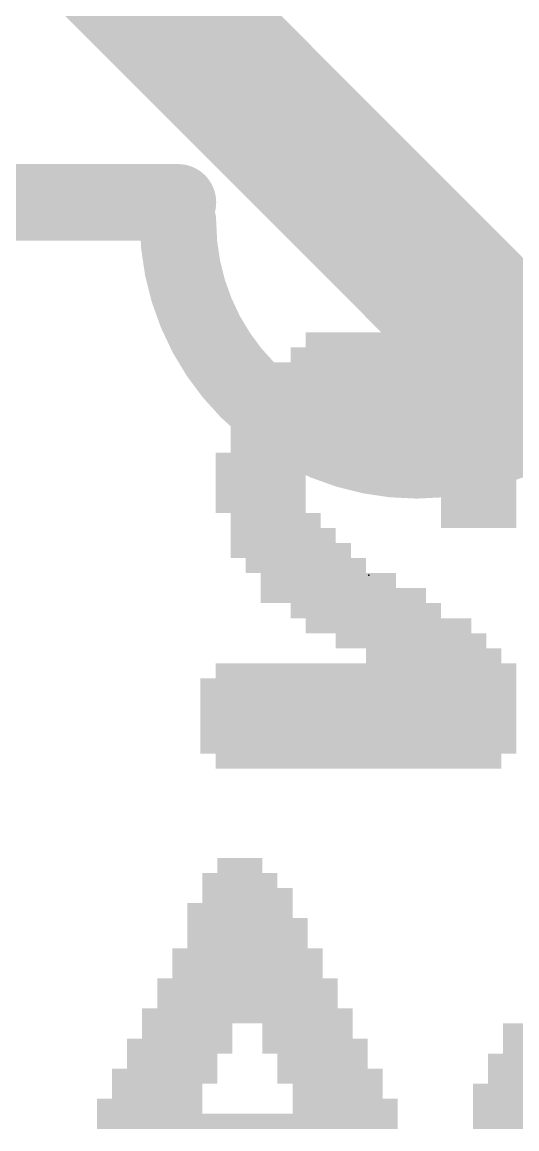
# Model space of a CAD drawing. Extents: x -29.2 to 57.4, y -10.7 to 25.5.
# Drawn here: x 13.657 to 14.973, y 17.426 to 20.367 of the extents above; entities that cross this region are included whole.
import ezdxf

# ---------------------------------------------------------------- set-up
doc = ezdxf.new("R2010")
doc.units = 0
for name, color, linetype in [('1', 12, 'CONTINUOUS'), ('21', 253, 'CONTINUOUS'), ('22', 253, 'CONTINUOUS'), ('24', 53, 'CONTINUOUS')]:
    doc.layers.add(name, color=color, linetype=linetype)

# ---------------------------------------------------------------- blocks, each defined once
blk = doc.blocks.new('RECT')
blk.add_solid([(-0.5, -0.5), (0.5, -0.5), (-0.5, 0.5), (0.5, 0.5)])

msp = doc.modelspace()

# ---------------------------------------------------------------- linework, layer by layer
at = {"layer": '1', "const_width": 0.4064}
msp.add_lwpolyline([(11.8872, 22.5552), (15.367, 19.0754)], dxfattribs=at)
at = {"layer": '21', "const_width": 0.2032}
msp.add_lwpolyline([(13.0667, 19.8882), (14.0716, 19.8882)], dxfattribs=at)
at = {"layer": '21'}
for points, const_width in [([(14.0716, 19.8374, 1), (14.0716, 19.939)], 0.1016), ([(14.0716, 19.8374, 1), (15.3416, 19.8374)], 0.2032), ([(14.1224, 19.8374, 1), (14.0208, 19.8374)], 0.1016)]:
    msp.add_lwpolyline(points, format="xyb", dxfattribs=dict(at, const_width=const_width))
at = {"layer": '24'}
msp.add_point((14.5796, 18.8976), dxfattribs=at)

# ---------------------------------------------------------------- block references
at = {"layer": '22', "yscale": 0.04, "rotation": 180}
for p, xscale in [((14.5914, 19.523), 0.36), ((14.5914, 19.483), 0.44), ((14.5714, 19.443), 0.56), ((14.5914, 19.403), 0.6), ((14.5914, 19.363), 0.68), ((14.5914, 19.323), 0.76), ((14.3514, 19.283), 0.28), ((14.8314, 19.283), 0.28), ((14.3314, 19.243), 0.24), ((14.8514, 19.243), 0.24), ((14.2914, 19.203), 0.24), ((14.8514, 19.203), 0.24), ((14.2914, 19.163), 0.24), ((14.8714, 19.163), 0.2), ((14.2914, 19.123), 0.24), ((14.8714, 19.123), 0.2), ((14.2914, 19.083), 0.24), ((14.8714, 19.083), 0.2), ((14.3314, 19.043), 0.24), ((14.8714, 19.043), 0.2), ((14.3514, 19.003), 0.28), ((14.3714, 18.963), 0.32), ((14.4114, 18.923), 0.32), ((14.4714, 18.883), 0.36), ((14.5114, 18.843), 0.44), ((14.5714, 18.803), 0.4), ((14.6314, 18.763), 0.44), ((14.6914, 18.723), 0.4), ((14.7514, 18.683), 0.36), ((14.5714, 18.643), 0.8), ((14.5514, 18.603), 0.84), ((14.5514, 18.563), 0.84), ((14.5514, 18.523), 0.84), ((14.5514, 18.483), 0.84), ((14.5514, 18.443), 0.84), ((14.5514, 18.403), 0.76), ((14.2362, 18.126), 0.12), ((14.2362, 18.086), 0.2), ((14.2562, 18.046), 0.24), ((14.2362, 18.006), 0.28), ((14.2562, 17.966), 0.32), ((14.2562, 17.926), 0.32), ((14.2562, 17.886), 0.4), ((14.2562, 17.846), 0.4), ((14.2562, 17.806), 0.48), ((14.2562, 17.766), 0.48), ((14.2562, 17.726), 0.56), ((14.0962, 17.686), 0.24), ((14.4162, 17.686), 0.24), ((15.2762, 17.686), 0.68), ((14.0762, 17.646), 0.28), ((14.4362, 17.646), 0.28), ((15.2762, 17.646), 0.68), ((14.0562, 17.606), 0.24), ((14.4562, 17.606), 0.24), ((15.2562, 17.606), 0.72), ((14.0362, 17.566), 0.28), ((14.4762, 17.566), 0.28), ((15.0562, 17.566), 0.32), ((14.0162, 17.526), 0.24), ((14.4962, 17.526), 0.24), ((14.9962, 17.526), 0.28), ((13.9962, 17.486), 0.28), ((14.5162, 17.486), 0.28), ((14.9762, 17.486), 0.24), ((14.2562, 17.446), 0.8), ((14.9562, 17.446), 0.2)]:
    msp.add_blockref('RECT', p, dxfattribs=dict(at, xscale=xscale))

doc.saveas('drawing.dxf')
